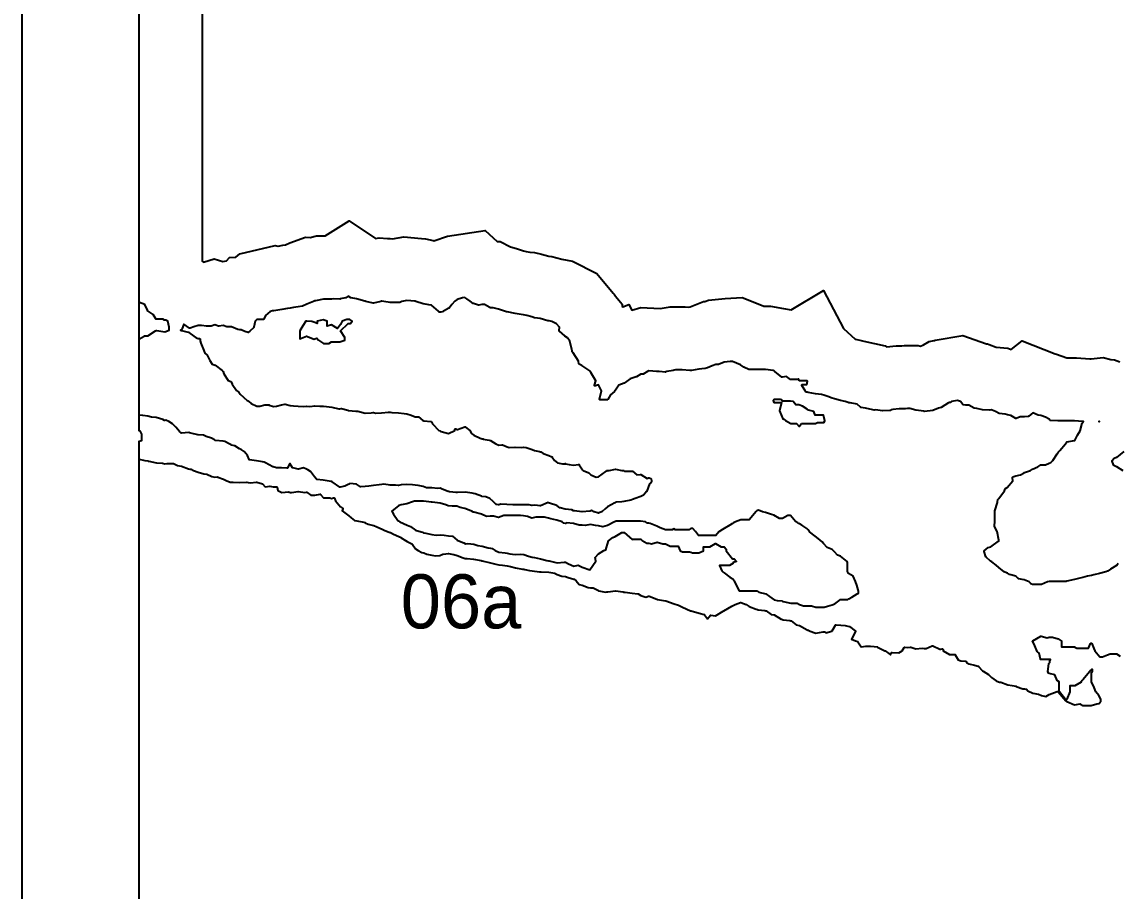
# Model space of a CAD drawing. Header units: millimetres. Extents: x 0 to 500, y 0 to 700.
# Drawn here: x 0 to 121.6, y 158.8 to 255.2 of the extents above; entities that cross this region are included whole.
import ezdxf
from ezdxf.enums import TextEntityAlignment as Align

# ---------------------------------------------------------------- set-up
doc = ezdxf.new("R2010")
doc.units = ezdxf.units.MM
for name, color, linetype in [('CORTE', 1, 'Continuous'), ('GRABADO', 5, 'Continuous'), ('HOJA', 8, 'Continuous')]:
    doc.layers.add(name, color=color, linetype=linetype)

msp = doc.modelspace()

# ---------------------------------------------------------------- linework, layer by layer
at = {"layer": 'CORTE'}
for points in [[(13, 153.72), (13, 191.38), (13, 191.93), (13, 194.67), (13, 195.33), (13, 195.98), (13, 196.42), (13, 196.97), (13, 201.89), (13, 202.36), (13, 206.73), (13, 206.73), (13, 207.4), (13, 208.71), (13.3, 208.78), (13.3, 209.46), (13.17, 209.78), (13.09, 209.82), (13.09, 209.82), (13.09, 209.82), (13.05, 209.83), (13.05, 209.83), (13.05, 209.83), (13.05, 209.83), (13, 209.85), (13, 209.85), (13, 209.85), (13, 209.9), (13, 209.9), (13, 209.9), (13, 211.91), (13, 214.89), (13, 217.03), (13, 218.43), (13, 219.74), (13, 220.05), (13, 220.16), (13, 220.36), (13, 220.89), (13, 221.65), (13, 222.45), (13, 223.58), (13, 224.63), (13, 225.62), (13, 226.51), (13, 243.55), (13, 247.64), (13, 248.68), (13, 251.34), (13, 254.99), (13, 259.04)], [(20, 258.73), (20, 253.53), (20, 252.02), (20, 247.24), (20, 242.92), (20, 239.77), (20, 238.54), (20, 233.71), (20, 228.67), (20.17, 228.56), (20.17, 228.56), (21.34, 228.94), (22.32, 228.65), (22.7, 228.71), (23.06, 229.07), (23.75, 229.1), (24.19, 229.5), (28.1, 230.43), (28.4, 230.34), (28.45, 230.34), (28.97, 230.46), (29.25, 230.49), (29.74, 230.71), (31.48, 231.34), (32, 231.31), (32.69, 231.47), (33.67, 231.47), (36.34, 233.16), (39.26, 231.2), (39.65, 231.25), (40.59, 231.2), (40.88, 231.18), (41.13, 231.14), (42.38, 231.39), (44.34, 231.2), (44.79, 231.15), (45.63, 230.97), (45.73, 230.93), (47.22, 231.44), (51.41, 232.07), (52.75, 230.86), (53.08, 230.86), (54.22, 230.25), (54.9, 230.07), (55.68, 229.81), (55.96, 229.75), (56.38, 229.69), (56.89, 229.62), (57.68, 229.45), (58.48, 229.24), (58.83, 229.2), (59.91, 228.91), (61.12, 228.68), (63.81, 227.3), (65.63, 225.11), (65.74, 225.03), (65.89, 224.8), (66.64, 223.9), (66.64, 223.66), (66.69, 223.59), (67.37, 223.86), (67.69, 223.23), (68.7, 223.54), (70.84, 223.43), (71.95, 223.62), (73.62, 223.62), (73.97, 223.58), (74.17, 223.61), (75.66, 224.18), (75.8, 224.18), (76.22, 224.36), (78.07, 224.52), (79.95, 224.65), (81.54, 224.01), (82.35, 223.67), (83.1, 223.67), (84.54, 223.44), (85.38, 223.29), (88.96, 225.43), (91.19, 221.19), (92.48, 220.02), (92.54, 220.01), (93.15, 219.88), (93.45, 219.79), (95.83, 219.28), (95.96, 219.18), (97.03, 219.28), (97.67, 219.28), (97.92, 219.31), (99.48, 219.31), (99.72, 219.25), (100.07, 219.39), (100.71, 219.77), (101.27, 219.87), (101.3, 219.88), (101.37, 219.89), (104.43, 220.41), (107.07, 219.51), (107.19, 219.49), (107.34, 219.41), (108.15, 219.14), (108.15, 219.14), (109.43, 219.02), (109.8, 218.87), (111.01, 219.84), (114.69, 218.38), (114.84, 218.35), (115.99, 217.96), (117.06, 217.96), (118.54, 217.85), (118.64, 217.84), (118.68, 217.83), (120.01, 217.97), (120.88, 217.77), (121.27, 217.71), (121.85, 217.52)]]:
    msp.add_lwpolyline(points, dxfattribs=at)
for points in [[(34.06, 219.55), (34.36, 219.73), (35.3, 219.73), (35.83, 219.89), (35.83, 220.21), (35.36, 220.96), (36.2, 221.77), (36.49, 221.77), (36.64, 222.03), (36.38, 222.19), (36.23, 222.21), (36.08, 222.19), (35.53, 222), (35.37, 221.63), (35.02, 221.21), (34.37, 221.6), (33.89, 221.46), (33.89, 222.01), (33.45, 222.17), (32.77, 222), (32.77, 221.75), (32.5, 221.86), (32.42, 221.89), (32.18, 221.99), (31.61, 222.03), (31.5, 222), (31.18, 221.49), (30.83, 220.93), (30.83, 220.05), (31.6, 220.35), (32.45, 220.02), (32.5, 220.04), (32.72, 220.13), (32.91, 219.9), (33.48, 219.55), (34.06, 219.55)], [(86.52, 210.66), (88.09, 210.66), (88.29, 210.78), (88.99, 210.78), (89.11, 210.96), (88.98, 211.59), (88.06, 211.59), (87.89, 211.99), (87.29, 212.15), (87.14, 212.26), (86.64, 212.6), (86.25, 212.72), (85.91, 212.72), (85.59, 213.1), (85.32, 213.15), (84.4, 213.15), (84.35, 213.29), (84.19, 213.33), (83.51, 213.33), (83.38, 213.17), (83.51, 213), (84.3, 213), (84.1, 212.06), (84.46, 211.19), (84.55, 211.14), (84.77, 211.01), (85.35, 210.66), (85.99, 210.66), (86.26, 210.34), (86.52, 210.66)], [(89.03, 190.27), (89.43, 190.4), (89.94, 190.55), (90.23, 190.64), (90.68, 190.99), (90.86, 191.14), (91.68, 191.14), (91.78, 191.2), (92.1, 191.39), (92.7, 191.75), (92.87, 191.85), (92.87, 192.04), (92.82, 192.21), (92.67, 192.74), (92.51, 193.13), (92.26, 193.72), (91.76, 194.02), (91.63, 194.25), (91.63, 195.24), (91.59, 195.34), (90.85, 195.93), (90.53, 196.06), (90.21, 196.44), (89.92, 196.67), (89.37, 196.89), (88.98, 197.36), (88.82, 197.55), (88.37, 197.91), (88.06, 198.16), (87.43, 198.66), (87.28, 198.85), (87.13, 199.02), (86.55, 199.37), (86.22, 199.57), (86.11, 199.63), (85.88, 199.77), (85.3, 200.47), (85.02, 200.47), (84.43, 200.11), (84.08, 200.11), (83.45, 200.5), (83.21, 200.57), (82.53, 200.77), (82.2, 200.87), (81.77, 201.04), (81.64, 201.01), (81.57, 200.99), (81.48, 200.89), (80.73, 199.99), (79.79, 199.99), (79.21, 199.76), (78.99, 199.63), (78.88, 199.57), (78.56, 199.37), (77.96, 199.01), (77.76, 198.89), (77.37, 198.66), (77.03, 198.25), (75.11, 198.25), (74.76, 198.67), (74.48, 199), (74.24, 199), (74.04, 198.88), (72.54, 198.88), (72.36, 198.99), (72.18, 198.88), (71.42, 198.88), (70.86, 199.1), (70.48, 199.26), (69.72, 199.56), (69.57, 199.62), (69.45, 199.62), (69.23, 199.76), (68.65, 199.83), (67.72, 199.83), (67.65, 199.84), (65.96, 199.84), (65.92, 199.83), (65.89, 199.8), (65.76, 199.76), (64.98, 199.34), (64.48, 199.21), (64.01, 199.3), (63.68, 199.36), (63.1, 199.47), (62.51, 199.36), (62.17, 199.38), (61.85, 199.38), (61.23, 199.55), (60.43, 199.63), (60.33, 199.58), (60.16, 199.61), (59.97, 199.76), (59.37, 199.94), (58.72, 200.09), (58.45, 200.17), (58.02, 200.28), (57.06, 200.28), (56.61, 200.17), (56.12, 200.33), (55.68, 200.41), (55.33, 200.44), (53.49, 200.44), (52.91, 200.23), (52.36, 200.39), (51.98, 200.39), (51.55, 200.36), (51.03, 200.61), (50.16, 200.82), (50.12, 200.82), (50.06, 200.82), (50, 200.88), (49.18, 201.24), (48.66, 201.35), (48.26, 201.49), (47.75, 201.49), (47.33, 201.54), (47.04, 201.63), (46.41, 201.84), (45.54, 201.94), (45.51, 201.93), (45.45, 201.92), (45.16, 201.98), (44.57, 202.03), (43.68, 202.03), (43.63, 202.04), (43.59, 202.05), (43.37, 201.98), (42.74, 201.76), (42.09, 201.65), (41.83, 201.55), (41.05, 200.92), (41.26, 200.59), (41.72, 199.89), (41.8, 199.86), (41.84, 199.83), (41.95, 199.75), (42.75, 199.39), (43.12, 199.22), (43.68, 198.84), (43.78, 198.79), (44.45, 198.6), (44.59, 198.52), (44.83, 198.5), (45.51, 198.36), (45.99, 198.26), (46.42, 198.3), (46.87, 198.26), (47.36, 198.19), (47.78, 198.16), (48.32, 197.71), (48.39, 197.67), (49.04, 197.43), (49.22, 197.31), (49.48, 197.34), (50.15, 197.28), (50.6, 197.11), (51.07, 197.04), (51.74, 196.88), (52, 196.83), (52.2, 196.78), (52.53, 196.56), (52.93, 196.4), (53.63, 196.31), (53.85, 196.26), (54.16, 196.2), (54.76, 196.11), (55.34, 196.15), (55.7, 196.12), (56.23, 195.94), (56.63, 195.83), (56.9, 195.78), (57.56, 195.66), (58.28, 195.45), (58.45, 195.42), (58.48, 195.42), (58.52, 195.41), (59.4, 195.2), (60.18, 195.29), (60.34, 195.27), (60.66, 195.08), (61.25, 194.84), (61.75, 194.94), (62.2, 194.71), (63.03, 194.43), (63.05, 194.43), (63.7, 195.4), (63.63, 195.78), (63.98, 196.19), (64.59, 196.56), (64.81, 196.65), (64.88, 196.91), (65.09, 197.65), (65.57, 198), (65.84, 198.11), (66.58, 198.55), (66.83, 198.55), (67.45, 198.06), (67.75, 197.79), (67.83, 197.81), (68.68, 197.81), (68.86, 197.67), (69.35, 197.38), (69.59, 197.38), (69.88, 197.32), (70.51, 197.5), (71.14, 197.31), (71.45, 197.31), (71.96, 197.07), (72.83, 197.07), (73.05, 196.55), (73.31, 196.42), (74.11, 196.42), (74.24, 196.39), (74.43, 196.33), (75.13, 196.33), (75.66, 196.54), (75.66, 196.96), (76.37, 196.96), (76.99, 197.33), (77.61, 196.96), (77.95, 196.96), (78.16, 196.72), (78.16, 196.52), (78.88, 195.65), (79.05, 195.65), (79.3, 195.34), (78.96, 195.24), (78.9, 195.13), (78.54, 194.91), (77.43, 194.91), (77.68, 194.31), (77.82, 194.15), (77.96, 194.1), (78.56, 193.61), (78.9, 193.41), (78.97, 193.29), (79.07, 193.21), (79.24, 192.8), (79.62, 192.11), (79.74, 192.08), (79.77, 192.09), (79.82, 192.08), (81.61, 192.08), (81.67, 192.04), (81.81, 191.94), (82.58, 191.75), (82.98, 191.46), (83.51, 191.08), (83.82, 191.01), (84.39, 190.97), (84.43, 190.95), (84.5, 190.92), (85.34, 190.72), (86.03, 190.72), (86.29, 190.58), (86.76, 190.42), (87.63, 190.42), (88.12, 190.27), (89.03, 190.27)]]:
    msp.add_lwpolyline(points, close=True, dxfattribs=at)
at = {"layer": 'GRABADO'}
for points in [[(121.69, 195.12), (121.52, 194.91), (121.51, 194.91), (121.5, 194.9), (121.5, 194.9), (120.81, 194.49), (120.58, 194.3), (120.53, 194.26), (120.53, 194.26), (120.52, 194.26), (120.51, 194.26), (120.32, 194.2), (119.62, 194.03), (118.97, 193.87), (118.7, 193.81), (118.29, 193.71), (117.77, 193.59), (117.42, 193.5), (116.84, 193.36), (115.98, 193.16), (115.92, 193.14), (115.88, 193.13), (115.87, 193.13), (115.87, 193.13), (114.09, 193.13), (114.05, 193.13), (114.04, 193.13), (114.04, 193.13), (114.01, 193.14), (113.84, 193.09), (113.15, 192.81), (113.14, 192.81), (113.14, 192.81), (113.13, 192.8), (112.43, 192.8), (112.19, 192.8), (112.19, 192.81), (112.18, 192.81), (112.18, 192.81), (112.17, 192.81), (111.99, 192.88), (111.99, 192.88), (111.98, 192.89), (111.97, 192.89), (111.97, 192.9), (111.97, 192.9), (111.8, 193.1), (111.25, 193.32), (110.62, 193.44), (110.62, 193.44), (110.61, 193.45), (110.6, 193.45), (110.6, 193.45), (110.59, 193.46), (110.3, 193.72), (109.62, 193.92), (109.62, 193.92), (109.38, 194.04), (109.28, 194.08), (109.03, 194.2), (109.03, 194.21), (109.02, 194.21), (108.44, 194.67), (108.12, 194.93), (107.64, 195.32), (107.52, 195.39), (107.52, 195.39), (107.52, 195.39), (107.02, 195.84), (107.01, 195.85), (107.01, 195.85), (107, 195.86), (107, 195.87), (107, 195.87), (106.8, 196.47), (106.79, 196.48), (106.79, 196.48), (106.79, 196.49), (106.79, 196.5), (106.79, 196.51), (106.8, 196.51), (106.8, 196.52), (106.8, 196.53), (106.8, 196.53), (106.81, 196.54), (106.82, 196.55), (106.82, 196.55), (107.23, 196.9), (107.23, 196.9), (107.24, 196.91), (107.24, 196.91), (107.25, 196.91), (107.53, 196.98), (108.39, 197.6), (108.39, 197.6), (108.4, 197.6), (108.44, 197.62), (108.44, 197.62), (108.42, 197.73), (108.42, 197.73), (108.24, 198.69), (107.94, 199.22), (107.94, 199.22), (107.94, 199.23), (107.94, 199.24), (107.94, 199.24), (107.94, 199.25), (107.94, 199.26), (107.97, 199.83), (107.99, 200.34), (107.99, 200.94), (107.99, 200.95), (107.99, 200.95), (107.99, 200.96), (108.27, 201.89), (108.3, 202.06), (108.31, 202.18), (108.32, 202.19), (108.32, 202.2), (108.32, 202.2), (108.32, 202.21), (108.33, 202.22), (108.43, 202.34), (109.07, 203.2), (109.15, 203.43), (109.15, 203.43), (109.16, 203.44), (109.16, 203.45), (109.17, 203.45), (109.17, 203.46), (109.18, 203.46), (109.18, 203.46), (109.37, 203.56), (109.98, 204.3), (109.95, 204.65), (109.95, 204.66), (109.95, 204.66), (109.95, 204.67), (109.95, 204.68), (109.96, 204.69), (109.96, 204.69), (109.96, 204.7), (109.97, 204.71), (109.97, 204.71), (109.98, 204.72), (109.98, 204.72), (109.99, 204.72), (110, 204.73), (110.32, 204.86), (110.32, 204.86), (110.33, 204.86), (110.82, 204.96), (111.23, 205.2), (111.24, 205.2), (111.24, 205.21), (111.4, 205.26), (111.93, 205.45), (112.16, 205.59), (112.16, 205.59), (112.17, 205.6), (112.77, 205.84), (113.08, 206.06), (113.08, 206.06), (113.09, 206.07), (113.1, 206.07), (113.11, 206.07), (113.11, 206.07), (113.12, 206.07), (113.62, 206.07), (114.02, 206.25), (114.19, 206.33), (114.41, 206.55), (114.91, 207.3), (115.04, 207.5), (115.04, 207.5), (115.05, 207.51), (115.21, 207.66), (115.84, 208.42), (115.97, 208.61), (115.97, 208.62), (115.98, 208.62), (115.98, 208.62), (115.99, 208.63), (116, 208.64), (116, 208.64), (116.01, 208.64), (116.02, 208.64), (116.81, 208.76), (116.85, 208.78), (117.18, 209.37), (117.45, 209.86), (117.68, 210.69), (117.68, 210.69), (117.69, 210.7), (117.69, 210.71), (117.69, 210.71), (117.81, 210.85), (117.84, 210.88), (117.76, 210.89), (117.76, 210.89), (117.75, 210.89), (117.74, 210.89), (117.73, 210.89), (116.82, 210.96), (115.98, 210.96), (115.9, 210.95), (115.9, 210.95), (115.83, 210.95), (114.97, 210.95), (114.15, 211.01), (114.15, 211.01), (114.15, 211.01), (114.14, 211.01), (114.13, 211.02), (114.12, 211.02), (114.12, 211.02), (114.11, 211.03), (114, 211.13), (113.6, 211.38), (113.1, 211.55), (112.79, 211.6), (112.78, 211.6), (112.78, 211.6), (112.21, 211.83), (111.75, 211.47), (111.75, 211.46), (111.74, 211.46), (111.73, 211.46), (111.73, 211.45), (111.72, 211.45), (111.28, 211.39), (111.27, 211.39), (110.8, 211.39), (110.37, 211.21), (110.37, 211.21), (110.35, 211.21), (110.34, 211.21), (110.34, 211.21), (110.33, 211.21), (110.32, 211.21), (110.32, 211.21), (110.31, 211.21), (110.31, 211.22), (109.75, 211.55), (109.4, 211.64), (109.15, 211.68), (108.48, 211.77), (108.47, 211.77), (108.47, 211.77), (108.46, 211.77), (108.05, 211.99), (107.68, 212.15), (107.57, 212.16), (107.44, 212.14), (107.43, 212.14), (107.43, 212.14), (106.63, 212.19), (106.63, 212.19), (105.99, 212.33), (105.7, 212.37), (105.69, 212.37), (105.69, 212.37), (105.68, 212.37), (105.68, 212.37), (105.11, 212.68), (104.78, 212.71), (104.78, 212.71), (104.48, 212.75), (104.48, 212.75), (104.47, 212.75), (104.47, 212.75), (104.46, 212.75), (104.45, 212.76), (104.45, 212.76), (104.44, 212.77), (104.44, 212.77), (104.16, 213.1), (103.85, 213.21), (103.19, 213.1), (103.04, 213.01), (103.04, 213.01), (103.04, 213.01), (103.03, 213), (103.02, 213), (103.01, 213), (102.95, 213), (102.85, 212.96), (102.04, 212.44), (102.04, 212.44), (102.03, 212.43), (101.73, 212.35), (101.1, 212.1), (101.1, 212.1), (101.09, 212.1), (100.18, 212.01), (100.17, 212.01), (100.16, 212.01), (100.14, 212.01), (100.14, 212.01), (100.11, 212.02), (99.22, 212.14), (99.21, 212.14), (98.56, 212.31), (98.3, 212.31), (98.06, 212.28), (98.05, 212.28), (97.38, 212.28), (96.65, 212.21), (96.47, 212.16), (96.37, 212.12), (96.36, 212.12), (96.35, 212.11), (96.35, 212.11), (95.52, 212.06), (95.52, 212.06), (95.51, 212.06), (94.74, 212.16), (94.6, 212.15), (94.59, 212.15), (94.44, 212.16), (94.43, 212.16), (94.43, 212.16), (93.65, 212.35), (93.12, 212.45), (93.11, 212.45), (93.1, 212.46), (93.1, 212.46), (93.09, 212.46), (93.09, 212.47), (92.71, 212.79), (91.92, 212.96), (91.8, 212.97), (91.8, 212.97), (91.71, 213), (91.39, 213.1), (90.87, 213.21), (90.87, 213.21), (90.19, 213.39), (89.94, 213.46), (89.93, 213.46), (89.46, 213.67), (89.02, 213.81), (88.75, 213.88), (88.1, 213.95), (88.1, 213.95), (87.26, 214.1), (87.26, 214.1), (87.17, 214.12), (87.1, 214.13), (87.1, 214.13), (87.09, 214.14), (87.08, 214.14), (87.08, 214.14), (86.99, 214.22), (86.98, 214.23), (86.98, 214.23), (86.97, 214.24), (86.58, 214.89), (86.57, 214.9), (86.57, 214.9), (86.57, 214.91), (86.57, 214.92), (86.57, 214.93), (86.57, 214.93), (86.57, 214.94), (86.57, 214.95), (86.57, 214.95), (86.57, 214.96), (86.58, 214.97), (86.58, 214.97), (86.59, 214.98), (86.6, 214.99), (86.6, 214.99), (86.61, 215), (86.62, 215), (86.63, 215), (86.64, 215), (86.64, 215), (87.12, 215), (87.2, 215.36), (87.15, 215.4), (86.33, 215.4), (86.32, 215.4), (86.32, 215.4), (86.31, 215.41), (86.3, 215.41), (86.29, 215.41), (86.29, 215.42), (86.28, 215.42), (86.28, 215.43), (86.27, 215.43), (86.27, 215.44), (86.26, 215.44), (86.26, 215.45), (86.26, 215.45), (86.21, 215.62), (86.1, 215.56), (86.1, 215.55), (86.09, 215.55), (86.08, 215.55), (86.08, 215.55), (86.07, 215.55), (86.07, 215.55), (85.33, 215.55), (85.32, 215.55), (85.32, 215.55), (85.31, 215.55), (85.3, 215.55), (85.3, 215.56), (85.29, 215.56), (85.29, 215.56), (84.87, 215.89), (84.42, 215.8), (84.41, 215.8), (84.4, 215.8), (84.39, 215.8), (84.38, 215.81), (84.38, 215.81), (84.37, 215.81), (84.36, 215.81), (84.36, 215.82), (83.57, 216.45), (83.57, 216.45), (83.51, 216.51), (83.47, 216.51), (83.47, 216.51), (83.38, 216.54), (82.55, 216.67), (81.63, 216.67), (81.44, 216.65), (80.69, 216.65), (80.68, 216.66), (80.67, 216.66), (80.13, 216.9), (80.13, 216.9), (80.12, 216.91), (79.74, 217.17), (78.86, 217.55), (78.84, 217.55), (78.62, 217.54), (77.94, 217.48), (77.3, 217.21), (77.29, 217.21), (77.29, 217.2), (77.28, 217.2), (77.28, 217.2), (77.01, 217.2), (76.61, 217.05), (76.1, 216.84), (76.09, 216.83), (75.82, 216.75), (75.81, 216.75), (75.15, 216.68), (74.33, 216.55), (74.33, 216.55), (74.22, 216.54), (74.22, 216.54), (74.13, 216.54), (74.12, 216.54), (73.28, 216.62), (72.53, 216.62), (72.38, 216.59), (72.28, 216.56), (72.28, 216.55), (72.27, 216.55), (71.6, 216.43), (71.46, 216.38), (71.45, 216.37), (71.44, 216.37), (71.44, 216.37), (71.43, 216.37), (70.74, 216.43), (70.51, 216.44), (70.51, 216.44), (70.5, 216.44), (70.49, 216.44), (70.49, 216.44), (69.59, 216.49), (69.42, 216.43), (68.94, 216.14), (68.93, 216.14), (68.93, 216.14), (68.92, 216.14), (68.91, 216.13), (68.68, 216.12), (68.2, 215.85), (68.2, 215.85), (68.19, 215.85), (67.75, 215.68), (67.75, 215.68), (67.52, 215.62), (67.12, 215.33), (66.85, 215.13), (66.84, 215.13), (66.83, 215.13), (66.83, 215.13), (66.26, 214.92), (65.94, 214.47), (65.77, 214.23), (65.77, 214.23), (65.77, 214.23), (65.76, 214.22), (65.32, 213.85), (65.02, 213.33), (65.01, 213.32), (65.01, 213.32), (65, 213.31), (64.99, 213.3), (64.98, 213.3), (64.97, 213.29), (64.97, 213.29), (64.96, 213.29), (64.18, 213.29), (64.17, 213.29), (64.17, 213.29), (64.16, 213.3), (64.15, 213.3), (64.15, 213.3), (64.14, 213.31), (64.13, 213.32), (64.13, 213.32), (64.13, 213.33), (64.12, 213.33), (64.12, 213.34), (64.12, 213.35), (64.12, 213.35), (64.11, 213.36), (64.11, 213.37), (64.12, 213.38), (64.12, 213.38), (64.34, 214.27), (63.99, 214.97), (63.65, 214.84), (63.64, 214.83), (63.63, 214.83), (63.62, 214.83), (63.61, 214.83), (63.61, 214.83), (63.6, 214.83), (63.59, 214.84), (63.58, 214.84), (63.58, 214.84), (63.57, 214.85), (63.56, 214.85), (63.56, 214.86), (63.56, 214.86), (63.55, 214.87), (63.55, 214.88), (63.55, 214.89), (63.55, 214.89), (63.54, 214.9), (63.54, 214.91), (63.54, 214.92), (63.55, 214.92), (63.55, 214.93), (63.71, 215.38), (63.15, 216.33), (63.07, 216.45), (63.07, 216.46), (63.06, 216.46), (63.06, 216.46), (63.02, 216.49), (63.02, 216.49), (62.13, 217.09), (61.87, 217.23), (61.86, 217.23), (61.86, 217.23), (61.85, 217.24), (61.84, 217.25), (61.84, 217.26), (61.84, 217.26), (61.83, 217.27), (61.83, 217.28), (61.83, 217.28), (61.79, 217.59), (61.19, 218.52), (61.12, 218.57), (61.12, 218.58), (61.11, 218.58), (61.11, 218.59), (61.1, 218.59), (61.1, 218.6), (61.1, 218.61), (61.1, 218.62), (61.09, 218.62), (61.08, 218.71), (61.05, 218.86), (60.8, 219.81), (60.57, 220.15), (60.27, 220.37), (60.27, 220.38), (59.67, 220.89), (59.66, 220.9), (59.66, 220.9), (59.65, 220.91), (59.65, 220.92), (59.65, 220.92), (59.64, 220.93), (59.64, 220.94), (59.64, 220.94), (59.64, 220.95), (59.66, 221.34), (59.34, 221.72), (58.83, 221.99), (58.51, 222.05), (58.46, 222.06), (58.38, 222.07), (58.38, 222.07), (57.53, 222.3), (56.92, 222.37), (56.92, 222.37), (56.91, 222.37), (56.91, 222.37), (56.59, 222.5), (56.05, 222.64), (55.67, 222.72), (55.4, 222.76), (54.75, 222.85), (54.75, 222.85), (53.87, 223.04), (53.82, 223.05), (53.78, 223.05), (53.77, 223.05), (53.67, 223.1), (52.89, 223.36), (52.32, 223.51), (51.98, 223.51), (51.97, 223.52), (51.96, 223.52), (51.95, 223.52), (51.95, 223.52), (51.33, 223.86), (51.06, 223.86), (50.72, 223.79), (50.72, 223.79), (50.71, 223.79), (50.7, 223.79), (50.69, 223.79), (50.11, 223.97), (50.1, 223.97), (50.09, 223.98), (50.09, 223.98), (50.09, 223.98), (49.76, 224.22), (49.37, 224.48), (49.37, 224.49), (49.18, 224.66), (48.89, 224.61), (48.31, 224.41), (48.04, 224.23), (47.73, 223.85), (47.41, 223.47), (47.4, 223.47), (47.4, 223.46), (47.39, 223.45), (46.81, 223.11), (46.8, 223.1), (46.8, 223.1), (46.79, 223.1), (46.5, 223.03), (46.49, 223.03), (46.43, 223.02), (46.36, 223.01), (46.35, 223.01), (46.35, 223.01), (46.34, 223.01), (46.33, 223.02), (46.33, 223.02), (46.32, 223.02), (46.31, 223.03), (46.31, 223.03), (46.3, 223.04), (46.3, 223.04), (46.23, 223.12), (45.46, 223.78), (45.17, 223.83), (44.56, 223.93), (44.55, 223.93), (43.74, 224.21), (43.65, 224.23), (43.64, 224.23), (43.63, 224.23), (43.61, 224.24), (42.72, 224.32), (42.17, 224.21), (41.94, 224.08), (41.94, 224.08), (41.94, 224.07), (41.93, 224.07), (41.92, 224.07), (41.91, 224.07), (41.9, 224.07), (41.78, 224.09), (41.7, 224.1), (40.86, 224.1), (40.86, 224.1), (40.16, 224.21), (39.94, 224.22), (39.94, 224.22), (39.93, 224.22), (39.93, 224.22), (39.84, 224.21), (39.03, 224.02), (39.02, 224.01), (39.01, 224.01), (39, 224.02), (38.19, 224.21), (38.09, 224.22), (38.08, 224.22), (38.07, 224.22), (38.07, 224.22), (38.06, 224.23), (38.05, 224.23), (37.14, 224.5), (36.54, 224.59), (36.53, 224.59), (36.52, 224.6), (36.51, 224.6), (36.51, 224.6), (36.23, 224.8), (35.94, 224.61), (35.93, 224.61), (35.93, 224.61), (35.92, 224.61), (35.32, 224.48), (35.32, 224.47), (35.31, 224.47), (35.31, 224.47), (34.64, 224.51), (34.39, 224.47), (34.39, 224.47), (34.38, 224.47), (33.46, 224.47), (32.6, 224.27), (32.59, 224.27), (32.58, 224.27), (32.57, 224.27), (32.54, 224.28), (32.51, 224.27), (32.36, 224.21), (31.63, 223.89), (31.16, 223.67), (31.15, 223.67), (31.14, 223.67), (31.14, 223.67), (30.68, 223.61), (30.13, 223.55), (29.77, 223.47), (29.76, 223.47), (29.49, 223.42), (28.84, 223.31), (27.98, 223.17), (27.92, 223.15), (27.92, 223.15), (27.91, 223.15), (27.9, 223.15), (27.89, 223.15), (27.89, 223.15), (27.88, 223.15), (27.87, 223.15), (27.87, 223.15), (27.82, 223.17), (27.55, 223.1), (27.03, 222.64), (26.85, 222.25), (26.84, 222.25), (26.84, 222.24), (26.84, 222.24), (26.83, 222.23), (26.83, 222.23), (26.82, 222.22), (26.81, 222.22), (26.8, 222.22), (26.8, 222.21), (26.79, 222.21), (26.78, 222.21), (26.07, 222.21), (25.88, 222.02), (25.76, 221.36), (25.76, 221.36), (25.76, 221.35), (25.75, 221.34), (25.75, 221.34), (25.75, 221.33), (25.74, 221.33), (25.31, 220.89), (25.3, 220.89), (25.16, 220.78), (25.16, 220.78), (25.15, 220.78), (25.14, 220.77), (25.14, 220.77), (25.13, 220.77), (25.12, 220.77), (25.11, 220.77), (25.1, 220.77), (25.1, 220.77), (24.75, 220.88), (24.74, 220.88), (24.32, 221.05), (24.18, 221.07), (23.99, 221.11), (23.98, 221.11), (23.97, 221.11), (23.25, 221.4), (22.77, 221.4), (22.77, 221.4), (22.76, 221.4), (22.75, 221.4), (22.33, 221.55), (21.86, 221.47), (21.85, 221.46), (21.84, 221.46), (21.84, 221.47), (21.83, 221.47), (21.82, 221.47), (21.41, 221.6), (21, 221.47), (21, 221.47), (20.99, 221.46), (20.48, 221.46), (19.92, 221.55), (19.57, 221.55), (19.07, 221.38), (18.66, 221.24), (18.65, 221.23), (18.64, 221.23), (18.64, 221.23), (18.63, 221.23), (18.62, 221.23), (18.62, 221.23), (18.61, 221.23), (18.6, 221.24), (18.6, 221.24), (18.59, 221.24), (17.97, 221.67), (17.77, 221.19), (17.77, 221.19), (17.77, 221.19), (17.77, 221.18), (17.62, 221.01), (17.72, 220.99), (17.72, 220.99), (18.46, 220.79), (18.47, 220.79), (18.48, 220.79), (18.68, 220.65), (19.36, 220.18), (19.58, 220.08), (19.7, 220.08), (19.71, 220.08), (19.71, 220.08), (19.72, 220.08), (19.73, 220.07), (19.74, 220.07), (19.75, 220.06), (19.75, 220.06), (19.76, 220.05), (19.76, 220.05), (19.77, 220.04), (19.77, 220.03), (19.77, 220.03), (19.77, 220.02), (19.77, 220.01), (19.77, 220.01), (19.77, 219.85), (19.86, 219.59), (20.21, 218.75), (20.21, 218.75), (20.29, 218.46), (20.53, 218.29), (20.53, 218.28), (20.54, 218.28), (20.55, 218.27), (20.55, 218.27), (20.55, 218.26), (20.87, 217.65), (21.11, 217.26), (21.44, 217.15), (21.44, 217.15), (21.45, 217.15), (21.46, 217.14), (22.22, 216.56), (22.22, 216.56), (22.23, 216.56), (22.32, 216.46), (22.32, 216.46), (22.32, 216.45), (22.33, 216.44), (22.33, 216.44), (22.33, 216.44), (22.41, 216.19), (22.9, 215.45), (23.18, 215.31), (23.18, 215.31), (23.19, 215.3), (23.19, 215.3), (23.2, 215.29), (23.2, 215.29), (23.21, 215.28), (23.21, 215.28), (23.33, 215.01), (23.82, 214.33), (24.06, 214.12), (24.07, 214.12), (24.24, 213.93), (24.99, 213.23), (25.11, 213.18), (25.11, 213.18), (25.12, 213.18), (25.12, 213.17), (25.13, 213.16), (25.17, 213.1), (25.45, 212.88), (26.06, 212.57), (26.4, 212.57), (26.95, 212.72), (26.96, 212.72), (26.96, 212.72), (26.97, 212.72), (27.41, 212.72), (27.42, 212.72), (27.42, 212.72), (27.43, 212.72), (27.43, 212.71), (27.91, 212.54), (28.25, 212.57), (28.8, 212.74), (28.81, 212.74), (29.19, 212.79), (29.19, 212.8), (29.2, 212.8), (29.21, 212.79), (29.21, 212.79), (29.76, 212.65), (30.15, 212.61), (30.68, 212.58), (31.25, 212.55), (31.6, 212.57), (31.6, 212.57), (31.95, 212.55), (32.52, 212.63), (32.53, 212.63), (32.53, 212.63), (33.08, 212.58), (33.46, 212.58), (33.46, 212.58), (33.81, 212.55), (34.39, 212.49), (34.4, 212.49), (35.19, 212.29), (35.3, 212.28), (35.44, 212.31), (35.45, 212.31), (35.46, 212.31), (35.46, 212.31), (35.47, 212.31), (36.17, 212.13), (36.24, 212.12), (37.08, 212.02), (37.16, 212.02), (37.26, 212.02), (37.27, 212.02), (38.09, 211.8), (38.75, 211.83), (39, 211.89), (39, 211.89), (39.01, 211.89), (39.02, 211.89), (39.02, 211.89), (39.03, 211.89), (39.29, 211.81), (39.93, 211.84), (40.68, 211.92), (40.68, 211.92), (40.87, 211.92), (40.87, 211.92), (41.07, 211.89), (41.8, 211.85), (41.8, 211.85), (42.43, 211.78), (42.44, 211.78), (42.74, 211.73), (42.74, 211.73), (43.19, 211.59), (43.66, 211.41), (43.98, 211.41), (43.99, 211.41), (44, 211.41), (44, 211.4), (44.01, 211.4), (44.02, 211.39), (44.49, 211.01), (44.6, 210.94), (45.39, 210.88), (45.39, 210.88), (45.4, 210.88), (45.41, 210.88), (45.42, 210.87), (45.42, 210.87), (45.43, 210.86), (45.44, 210.85), (45.44, 210.85), (45.45, 210.84), (45.56, 210.63), (46.27, 209.9), (46.41, 209.85), (46.41, 209.84), (46.42, 209.84), (46.46, 209.81), (46.55, 209.78), (47.34, 209.57), (48.06, 209.88), (48.06, 210), (48.06, 210.01), (48.06, 210.02), (48.07, 210.02), (48.07, 210.03), (48.07, 210.04), (48.07, 210.04), (48.08, 210.05), (48.08, 210.05), (48.09, 210.06), (48.1, 210.06), (48.1, 210.07), (48.11, 210.07), (48.12, 210.07), (48.13, 210.07), (48.13, 210.08), (48.14, 210.08), (48.15, 210.07), (48.15, 210.07), (48.16, 210.07), (48.31, 210.01), (48.31, 210), (48.34, 209.99), (49.18, 210.28), (49.19, 210.28), (49.2, 210.28), (49.21, 210.28), (49.21, 210.28), (49.22, 210.28), (49.23, 210.28), (49.24, 210.28), (49.24, 210.28), (49.25, 210.27), (49.25, 210.27), (49.7, 209.89), (49.7, 209.88), (49.7, 209.88), (49.71, 209.88), (49.91, 209.55), (50.17, 209.36), (50.88, 209.03), (51.07, 208.96), (51.19, 208.95), (51.19, 208.94), (51.87, 208.8), (51.87, 208.8), (52, 208.77), (52.01, 208.76), (52.01, 208.76), (52.02, 208.76), (52.62, 208.4), (52.92, 208.27), (53.31, 208.31), (53.31, 208.31), (53.32, 208.31), (53.33, 208.31), (53.34, 208.31), (53.34, 208.3), (53.86, 208.06), (54.1, 208), (54.76, 208.03), (54.76, 208.03), (55.42, 208), (55.68, 208.04), (55.68, 208.04), (55.69, 208.04), (55.69, 208.04), (55.97, 208.01), (55.98, 208.01), (55.98, 208.01), (56.63, 207.79), (56.64, 207.79), (56.91, 207.68), (57.45, 207.56), (57.46, 207.56), (57.57, 207.51), (57.58, 207.51), (57.85, 207.34), (58.49, 207.11), (58.83, 206.97), (58.84, 206.97), (58.84, 206.96), (58.85, 206.96), (58.85, 206.95), (58.86, 206.95), (58.86, 206.94), (59.12, 206.55), (59.43, 206.31), (59.99, 206.17), (60.31, 206.2), (60.31, 206.21), (60.33, 206.21), (60.33, 206.2), (60.34, 206.2), (60.73, 206.1), (61.24, 206.05), (61.79, 206.13), (61.8, 206.13), (61.8, 206.13), (61.81, 206.13), (61.82, 206.12), (61.82, 206.12), (61.83, 206.12), (61.84, 206.12), (61.84, 206.11), (61.85, 206.11), (61.85, 206.1), (61.86, 206.1), (61.86, 206.09), (62.23, 205.52), (62.31, 205.45), (62.91, 205.2), (62.92, 205.2), (62.93, 205.19), (62.93, 205.19), (62.94, 205.18), (62.94, 205.18), (63.14, 204.95), (63.75, 204.69), (63.99, 204.73), (64.83, 205.35), (64.83, 205.36), (64.91, 205.41), (64.91, 205.41), (64.94, 205.43), (64.95, 205.43), (64.95, 205.43), (64.96, 205.43), (64.96, 205.43), (65.17, 205.46), (65.87, 205.58), (65.87, 205.58), (65.88, 205.58), (65.89, 205.58), (66.58, 205.46), (66.79, 205.43), (66.79, 205.43), (66.8, 205.43), (66.81, 205.43), (66.84, 205.41), (66.88, 205.39), (67.73, 205.39), (67.74, 205.39), (67.75, 205.39), (67.75, 205.39), (67.76, 205.39), (67.77, 205.38), (67.77, 205.38), (67.78, 205.37), (68.25, 204.95), (68.65, 205.01), (68.65, 205.01), (68.66, 205.01), (68.67, 205.01), (68.68, 205.01), (68.68, 205.01), (68.69, 205), (68.69, 205), (69.41, 204.57), (69.56, 204.62), (69.56, 204.63), (69.57, 204.63), (69.58, 204.63), (69.58, 204.63), (69.59, 204.63), (69.6, 204.63), (69.6, 204.63), (69.61, 204.62), (69.79, 204.55), (69.79, 204.55), (69.8, 204.55), (69.8, 204.54), (69.81, 204.54), (69.82, 204.53), (69.82, 204.52), (69.82, 204.52), (69.83, 204.51), (69.83, 204.51), (69.89, 204.29), (69.89, 204.29), (69.89, 204.28), (69.89, 204.27), (69.89, 204.27), (69.89, 204.26), (69.89, 204.25), (69.88, 204.24), (69.88, 204.24), (69.79, 204.07), (69.78, 204.07), (69.78, 204.06), (69.77, 204.05), (69.77, 204.05), (69.65, 203.95), (69.36, 203.14), (69.35, 203.13), (69.35, 203.12), (69.35, 203.12), (69.34, 203.12), (69.03, 202.74), (69.02, 202.73), (69.02, 202.73), (69.01, 202.72), (69.01, 202.72), (68.69, 202.57), (68.68, 202.56), (68.05, 202.34), (67.76, 202.23), (67.59, 202.17), (67.59, 202.17), (66.82, 202), (66.81, 202), (66.58, 201.98), (65.92, 201.93), (65.91, 201.93), (65.8, 201.85), (65.8, 201.85), (64.99, 201.41), (64.73, 201.21), (64.39, 200.88), (64.39, 200.88), (64.38, 200.88), (64.37, 200.87), (64.05, 200.74), (64.05, 200.74), (64.04, 200.73), (64.04, 200.73), (64.02, 200.73), (64.02, 200.73), (64.01, 200.73), (64.01, 200.73), (63.5, 200.87), (63.49, 200.87), (63.48, 200.87), (63.48, 200.87), (63.23, 201.02), (63.14, 200.98), (63.09, 200.94), (63.09, 200.94), (63.09, 200.94), (63.08, 200.93), (63.07, 200.93), (63.07, 200.93), (63.06, 200.93), (63.05, 200.93), (62.18, 200.87), (62.17, 200.87), (62.16, 200.87), (61.33, 200.97), (61.33, 200.97), (61.23, 200.99), (61.23, 200.99), (61.22, 200.99), (61.22, 200.99), (61.05, 201.07), (60.31, 201.14), (60.31, 201.14), (60.3, 201.14), (59.73, 201.31), (59.73, 201.31), (59.72, 201.31), (59.72, 201.32), (59.36, 201.55), (58.56, 201.84), (58.45, 201.87), (58.4, 201.88), (57.57, 201.52), (57.56, 201.52), (57.56, 201.51), (57.55, 201.51), (57.55, 201.51), (57.54, 201.51), (57.53, 201.51), (56.92, 201.6), (56.62, 201.56), (56.62, 201.56), (56.61, 201.56), (56.6, 201.56), (56.3, 201.62), (55.69, 201.64), (54.48, 201.64), (53.83, 201.67), (53.15, 201.7), (52.93, 201.62), (52.92, 201.62), (52.92, 201.62), (52.91, 201.62), (52.9, 201.62), (52.89, 201.62), (52.89, 201.62), (52.65, 201.69), (52.64, 201.69), (52.63, 201.7), (52.63, 201.7), (52.62, 201.7), (52.62, 201.71), (52.29, 202), (51.94, 202.33), (51.49, 202.52), (51.05, 202.58), (51.04, 202.58), (51.03, 202.59), (50.32, 202.84), (50.11, 202.9), (50.11, 202.9), (49.99, 202.94), (49.2, 203.04), (48.36, 202.99), (48.36, 202.99), (48.35, 202.99), (48.27, 203), (48.2, 203), (48.2, 203), (47.46, 203.09), (47.34, 203.1), (47.34, 203.1), (47.33, 203.1), (47.32, 203.1), (46.63, 203.37), (46.63, 203.37), (46.41, 203.47), (46.13, 203.44), (46.12, 203.44), (45.49, 203.51), (44.92, 203.51), (44.91, 203.51), (44.9, 203.52), (44.55, 203.66), (43.99, 203.77), (43.64, 203.83), (43.34, 203.84), (42.72, 203.91), (42.1, 203.84), (41.8, 203.79), (41.8, 203.79), (41.79, 203.79), (41.79, 203.79), (41.48, 203.83), (40.86, 203.83), (40.86, 203.83), (40.16, 203.93), (39.95, 203.89), (39.95, 203.89), (39.67, 203.87), (39.02, 203.78), (38.5, 203.71), (38.09, 203.66), (38.09, 203.66), (37.61, 203.63), (37.61, 203.63), (37.6, 203.63), (37.6, 203.63), (37.59, 203.63), (37.57, 203.64), (37.57, 203.64), (37.13, 203.92), (36.41, 204), (36.27, 203.93), (35.86, 203.72), (35.85, 203.72), (35.85, 203.72), (35.32, 203.59), (35.31, 203.59), (35.31, 203.59), (35.31, 203.59), (35.3, 203.59), (35.29, 203.59), (35.29, 203.59), (35.28, 203.59), (35.27, 203.6), (35.27, 203.6), (34.43, 204.2), (34.38, 204.21), (34.38, 204.21), (34.37, 204.21), (34.37, 204.21), (34.36, 204.22), (34.35, 204.22), (34.34, 204.22), (33.44, 204.36), (32.73, 204.46), (32.72, 204.47), (32.71, 204.47), (32.71, 204.47), (32.7, 204.48), (32.7, 204.48), (32.69, 204.49), (32.47, 204.75), (32.47, 204.75), (32.04, 205.33), (31.73, 205.52), (31.57, 205.61), (31.25, 205.73), (30.69, 205.61), (30.68, 205.61), (30.68, 205.61), (30.67, 205.61), (30.66, 205.61), (30.08, 205.73), (30.07, 205.73), (30.07, 205.73), (30.06, 205.74), (30.05, 205.74), (30.05, 205.75), (30.04, 205.75), (30.04, 205.76), (30.03, 205.76), (29.75, 206.21), (29.49, 205.74), (29.49, 205.74), (29.48, 205.73), (29.48, 205.72), (29.47, 205.72), (29.47, 205.71), (29.46, 205.71), (29.45, 205.71), (29.44, 205.7), (29.43, 205.7), (29.43, 205.7), (29.42, 205.7), (28.82, 205.75), (28.26, 205.75), (28.25, 205.75), (28.24, 205.75), (27.88, 205.85), (27.87, 205.85), (27.86, 205.85), (27.04, 206.31), (26.95, 206.35), (26.9, 206.36), (26.89, 206.36), (26.72, 206.42), (26.03, 206.52), (25.27, 206.62), (25.25, 206.62), (25.24, 206.63), (25.23, 206.63), (25.23, 206.64), (25.22, 206.64), (25.22, 206.65), (25.21, 206.65), (25.21, 206.66), (25.21, 206.66), (25.05, 207.11), (24.68, 207.55), (24.35, 207.78), (24.16, 207.85), (24.16, 207.85), (24.15, 207.85), (23.62, 208.19), (23.25, 208.27), (23.24, 208.27), (23.23, 208.28), (23.01, 208.39), (22.54, 208.65), (22.33, 208.69), (21.5, 208.76), (21.49, 208.76), (21.49, 208.76), (21.48, 208.77), (21.47, 208.77), (21.46, 208.77), (21.37, 208.84), (21.05, 209.05), (20.46, 209.23), (20.46, 209.23), (20.14, 209.36), (19.55, 209.41), (19.55, 209.41), (19.54, 209.41), (18.75, 209.6), (18.62, 209.64), (18.54, 209.65), (17.71, 209.6), (17.7, 209.6), (17.7, 209.6), (17.69, 209.6), (17.68, 209.6), (17.67, 209.6), (17.67, 209.61), (17.66, 209.61), (17.66, 209.62), (17.48, 209.78), (17.48, 209.78), (17.1, 210.24), (16.73, 210.62), (16.31, 210.88), (15.99, 211.03), (15.87, 211), (15.87, 211), (15.86, 211), (15.85, 211), (15.84, 211), (15.83, 211), (15.82, 211), (15.82, 211), (15.64, 211.1), (14.91, 211.32), (14.4, 211.36), (14.4, 211.36), (14.39, 211.36), (13.99, 211.48), (13.43, 211.54), (13.06, 211.59), (13.06, 211.59), (13.05, 211.6), (13.04, 211.6), (13.04, 211.6), (13.03, 211.6), (13.03, 211.61), (13.02, 211.62), (13.02, 211.62), (13.01, 211.63), (13.01, 211.63), (13.01, 211.64), (13, 211.65), (13, 211.65), (13, 211.66), (13, 211.66), (13, 212.78), (13, 215.31), (13, 216.96), (13, 218.5), (13, 218.88), (13, 219), (13, 219.24), (13, 219.87), (13, 219.98), (13, 219.99), (13, 219.99), (13, 220), (13, 220), (13.01, 220.01), (13.01, 220.02), (13.01, 220.02), (13.02, 220.03), (13.03, 220.03), (13.03, 220.04), (13.04, 220.04), (13.58, 220.37), (13.58, 220.37), (13.59, 220.37), (13.6, 220.37), (13.61, 220.38), (13.98, 220.38), (14.83, 220.94), (14.83, 220.95), (14.84, 220.95), (14.9, 220.97), (14.91, 220.98), (14.95, 220.98), (14.95, 220.98), (14.96, 220.98), (14.97, 220.98), (14.97, 220.98), (15.85, 220.85), (16.36, 221), (16.36, 221.36), (16.18, 222.01), (15.96, 222.14), (15.85, 222.14), (15.85, 222.14), (15.84, 222.14), (15.83, 222.14), (15.83, 222.14), (15.65, 222.22), (14.93, 222.22), (14.92, 222.22), (14.91, 222.22), (14.91, 222.22), (14.9, 222.22), (14.89, 222.23), (14.89, 222.23), (14.88, 222.23), (14.88, 222.24), (14.87, 222.24), (14.86, 222.25), (14.86, 222.26), (14.58, 222.77), (14.01, 223.11), (14, 223.11), (14, 223.12), (13.99, 223.12), (13.99, 223.13), (13.98, 223.13), (13.98, 223.14), (13.93, 223.23), (13.66, 223.88), (13.05, 224.09), (13.04, 224.1), (13.03, 224.1), (13.03, 224.11), (13.02, 224.11), (13.01, 224.12), (13.01, 224.12), (13.01, 224.13), (13, 224.14), (13, 224.14), (13, 224.15), (13, 224.16), (13, 224.16), (13, 224.29), (13, 225.46), (13, 226.51), (13, 233.71), (13, 238.54), (13, 239.77), (13, 242.92), (13, 247.24), (13, 252.02), (13, 253.53), (13, 258.73)], [(13, 153.42), (13, 184.99), (13, 185.64), (13, 188.88), (13, 189.66), (13, 190.43), (13, 190.95), (13, 191.6), (13, 197.42), (13, 197.96), (13, 203.13), (13, 203.13), (13, 203.93), (13, 205.67), (13, 206.7), (13.63, 206.57), (13.97, 206.52), (13.98, 206.52), (13.99, 206.52), (13.99, 206.52), (13.99, 206.52), (14.03, 206.5), (14.09, 206.49), (14.94, 206.29), (15.6, 206.26), (15.61, 206.26), (15.86, 206.19), (16.12, 206.24), (16.12, 206.24), (16.13, 206.24), (16.78, 206.24), (16.79, 206.24), (16.8, 206.24), (16.81, 206.24), (17.28, 206.02), (17.73, 205.91), (18.5, 205.64), (18.65, 205.61), (18.76, 205.59), (18.76, 205.59), (18.77, 205.59), (18.78, 205.59), (19.03, 205.46), (19.58, 205.27), (20.2, 205.09), (20.5, 205.04), (20.51, 205.04), (20.51, 205.03), (21.07, 204.79), (21.42, 204.71), (21.72, 204.73), (21.73, 204.73), (21.74, 204.72), (21.74, 204.72), (21.75, 204.72), (22.37, 204.47), (22.69, 204.34), (22.69, 204.34), (23.11, 204.15), (23.26, 204.17), (23.26, 204.17), (23.43, 204.16), (24.19, 204.11), (24.96, 204.16), (24.96, 204.16), (24.97, 204.16), (24.98, 204.16), (25.13, 204.12), (25.33, 204.09), (26.04, 204.16), (26.04, 204.16), (26.05, 204.16), (26.05, 204.16), (26.06, 204.16), (26.69, 203.98), (26.7, 203.98), (26.7, 203.98), (26.71, 203.97), (26.71, 203.97), (26.72, 203.96), (26.72, 203.96), (27, 203.63), (27.5, 203.7), (27.51, 203.7), (27.51, 203.7), (27.52, 203.7), (27.9, 203.65), (28.25, 203.65), (28.25, 203.65), (28.26, 203.65), (28.27, 203.65), (28.27, 203.65), (28.28, 203.65), (28.29, 203.64), (28.29, 203.64), (28.3, 203.63), (28.31, 203.62), (28.31, 203.62), (28.31, 203.61), (28.32, 203.6), (28.32, 203.6), (28.4, 203.22), (28.84, 203.02), (29.6, 203.07), (29.61, 203.07), (29.62, 203.07), (29.62, 203.06), (29.63, 203.06), (29.64, 203.06), (29.77, 203), (29.94, 203), (30.66, 203.13), (30.67, 203.13), (30.68, 203.13), (30.68, 203.13), (30.69, 203.13), (31.4, 203), (31.59, 203.04), (31.6, 203.04), (31.61, 203.04), (31.62, 203.04), (31.62, 203.03), (31.63, 203.03), (31.64, 203.03), (31.65, 203.02), (32.06, 202.72), (32.52, 202.72), (33.09, 202.82), (33.1, 202.82), (33.12, 202.82), (33.13, 202.82), (33.14, 202.81), (33.15, 202.81), (33.16, 202.8), (33.16, 202.8), (33.16, 202.8), (33.49, 202.41), (34.15, 202.41), (34.16, 202.41), (34.16, 202.4), (34.17, 202.4), (34.38, 202.34), (34.59, 202.4), (34.6, 202.4), (34.61, 202.41), (34.62, 202.41), (34.62, 202.41), (34.63, 202.4), (34.64, 202.4), (34.64, 202.4), (34.65, 202.4), (34.66, 202.39), (34.67, 202.38), (34.67, 202.38), (34.68, 202.37), (34.68, 202.37), (34.68, 202.36), (34.8, 202.09), (35.36, 201.42), (35.58, 201.28), (35.59, 201.28), (35.59, 201.27), (35.6, 201.27), (35.6, 201.27), (35.6, 201.26), (35.61, 201.25), (35.61, 201.25), (35.61, 201.24), (35.61, 201.23), (35.61, 201.22), (35.62, 201.22), (35.61, 201.21), (35.61, 201.21), (35.56, 200.97), (36.28, 200.4), (36.54, 200.19), (36.9, 199.9), (37.17, 199.85), (37.95, 199.71), (37.95, 199.71), (38.11, 199.66), (38.11, 199.65), (38.44, 199.51), (39.03, 199.36), (39.04, 199.36), (39.05, 199.36), (39.38, 199.19), (39.97, 198.94), (39.97, 198.94), (40.29, 198.79), (40.75, 198.62), (40.89, 198.57), (40.9, 198.57), (41.25, 198.37), (41.82, 198.12), (42.09, 198), (42.1, 197.99), (42.1, 197.99), (42.57, 197.67), (42.75, 197.57), (43.35, 197.27), (43.35, 197.27), (43.36, 197.26), (43.36, 197.26), (43.37, 197.25), (43.37, 197.25), (43.7, 196.75), (44, 196.56), (44.4, 196.34), (44.58, 196.33), (44.58, 196.33), (44.59, 196.33), (44.6, 196.33), (44.6, 196.33), (44.94, 196.15), (45.51, 196.06), (45.51, 196.06), (45.93, 195.97), (46.4, 196), (46.72, 196.17), (46.72, 196.17), (46.73, 196.17), (46.74, 196.17), (46.74, 196.18), (47.35, 196.23), (47.36, 196.23), (47.36, 196.23), (47.92, 196.13), (47.93, 196.13), (47.93, 196.13), (48.3, 196), (48.97, 195.76), (49.21, 195.69), (49.4, 195.7), (49.41, 195.7), (49.41, 195.7), (50.14, 195.61), (50.99, 195.46), (51.05, 195.44), (51.06, 195.44), (51.06, 195.44), (51.07, 195.44), (51.08, 195.44), (51.08, 195.44), (52, 195.21), (52.6, 195.06), (52.92, 194.98), (53.35, 194.94), (53.85, 194.87), (54.23, 194.81), (54.24, 194.81), (54.78, 194.63), (55.56, 194.51), (55.69, 194.5), (55.7, 194.5), (55.7, 194.5), (55.81, 194.47), (56.34, 194.34), (56.62, 194.3), (57.44, 194.22), (57.64, 194.22), (58.47, 194.16), (58.48, 194.16), (59.15, 194.04), (59.16, 194.03), (59.17, 194.03), (59.42, 193.92), (59.91, 193.74), (60.33, 193.7), (60.34, 193.69), (60.34, 193.69), (60.35, 193.69), (60.62, 193.57), (61.27, 193.4), (61.27, 193.4), (61.28, 193.4), (61.29, 193.4), (61.29, 193.39), (61.52, 193.22), (61.53, 193.21), (61.53, 193.21), (61.87, 192.81), (62.19, 192.73), (62.2, 192.73), (62.84, 192.45), (63.1, 192.42), (63.35, 192.43), (63.36, 192.43), (63.37, 192.43), (63.37, 192.43), (63.38, 192.43), (63.39, 192.43), (64.01, 192.12), (64.01, 192.11), (64.05, 192.09), (64.78, 191.93), (64.93, 191.99), (64.93, 191.99), (64.94, 191.99), (65.04, 192), (65.87, 192.11), (65.87, 192.11), (65.88, 192.11), (65.88, 192.11), (66.72, 192), (66.72, 192), (66.73, 192), (66.82, 191.96), (66.96, 191.94), (67.74, 191.83), (68.38, 191.78), (68.38, 191.78), (68.39, 191.78), (68.4, 191.77), (68.41, 191.77), (68.41, 191.77), (68.69, 191.58), (69.26, 191.4), (69.56, 191.52), (69.56, 191.52), (69.57, 191.52), (69.58, 191.52), (69.59, 191.52), (69.6, 191.52), (69.61, 191.52), (69.93, 191.39), (70.53, 191.15), (71.22, 191.01), (71.42, 190.99), (71.43, 190.99), (71.43, 190.99), (71.44, 190.99), (71.45, 190.99), (71.46, 190.99), (71.46, 190.99), (71.48, 190.98), (72.39, 190.67), (72.89, 190.5), (72.89, 190.49), (73.32, 190.3), (74.2, 189.89), (74.21, 189.89), (74.22, 189.89), (74.22, 189.89), (74.23, 189.88), (74.24, 189.88), (74.24, 189.88), (74.25, 189.88), (74.26, 189.87), (74.27, 189.86), (75.16, 189.6), (75.74, 189.48), (75.74, 189.48), (75.75, 189.48), (75.76, 189.47), (75.76, 189.47), (75.77, 189.46), (75.77, 189.46), (75.78, 189.45), (75.78, 189.45), (76.08, 188.98), (76.42, 189.39), (76.42, 189.39), (76.42, 189.39), (76.43, 189.4), (76.44, 189.4), (76.44, 189.41), (76.45, 189.41), (76.46, 189.41), (76.46, 189.41), (76.47, 189.41), (76.48, 189.41), (76.48, 189.41), (76.98, 189.33), (77.85, 189.85), (77.87, 189.87), (77.88, 189.87), (77.89, 189.87), (77.89, 189.88), (77.91, 189.89), (78.81, 190.39), (78.81, 190.4), (79.17, 190.58), (79.75, 190.81), (79.75, 190.81), (79.76, 190.81), (79.77, 190.81), (79.78, 190.81), (79.79, 190.81), (79.8, 190.8), (80.37, 190.58), (80.38, 190.57), (80.38, 190.57), (80.73, 190.36), (81.5, 190.07), (81.5, 190.07), (81.66, 190.01), (81.66, 190.01), (81.71, 189.98), (82.45, 189.9), (82.56, 189.88), (82.57, 189.88), (82.58, 189.88), (82.59, 189.87), (82.59, 189.87), (83.16, 189.48), (83.49, 189.43), (83.5, 189.43), (83.5, 189.43), (83.51, 189.43), (83.51, 189.42), (84.29, 188.96), (84.43, 188.91), (84.43, 188.91), (84.5, 188.88), (85.23, 188.79), (85.23, 188.79), (85.34, 188.77), (85.35, 188.76), (85.36, 188.76), (85.37, 188.75), (85.38, 188.75), (85.92, 188.33), (86.28, 188.24), (86.29, 188.24), (86.29, 188.24), (87.15, 187.75), (87.19, 187.73), (87.22, 187.74), (87.23, 187.74), (87.23, 187.74), (87.24, 187.74), (87.25, 187.74), (87.26, 187.74), (87.27, 187.73), (87.39, 187.67), (88.12, 187.4), (88.92, 187.55), (88.93, 187.55), (88.93, 187.55), (89.04, 187.55), (89.05, 187.55), (89.05, 187.55), (89.06, 187.55), (89.06, 187.54), (89.07, 187.54), (89.24, 187.45), (89.91, 187.61), (89.92, 187.63), (89.92, 187.64), (90.29, 188.28), (90.3, 188.28), (90.3, 188.29), (90.31, 188.29), (90.31, 188.3), (90.32, 188.3), (90.32, 188.31), (90.33, 188.31), (90.34, 188.31), (90.35, 188.31), (90.36, 188.31), (90.36, 188.31), (90.89, 188.28), (91.37, 188.25), (91.38, 188.24), (91.38, 188.24), (91.83, 188.14), (91.84, 188.14), (91.85, 188.14), (91.85, 188.13), (91.86, 188.13), (92.49, 187.66), (92.49, 187.65), (92.5, 187.65), (92.51, 187.64), (92.51, 187.63), (92.51, 187.63), (92.51, 187.62), (92.52, 187.61), (92.52, 187.6), (92.52, 187.6), (92.52, 187.59), (92.51, 187.58), (92.51, 187.57), (92.51, 187.57), (92.09, 186.74), (92.54, 186.56), (92.77, 186.46), (92.78, 186.46), (92.78, 186.46), (92.79, 186.45), (92.8, 186.45), (92.8, 186.44), (92.8, 186.44), (93.14, 185.9), (93.66, 185.97), (93.66, 185.97), (93.67, 185.97), (94.16, 185.97), (94.17, 185.97), (94.6, 185.91), (94.95, 185.87), (94.96, 185.87), (94.97, 185.86), (94.98, 185.86), (95.55, 185.56), (95.79, 185.44), (95.79, 185.44), (95.8, 185.44), (96.23, 185.13), (96.42, 184.99), (96.53, 185.23), (96.53, 185.24), (96.54, 185.24), (96.54, 185.25), (96.55, 185.25), (96.55, 185.26), (96.56, 185.26), (96.56, 185.27), (96.57, 185.27), (96.58, 185.27), (96.58, 185.27), (96.6, 185.27), (96.6, 185.27), (97.35, 185.21), (97.69, 185.43), (97.92, 185.79), (97.93, 185.8), (97.93, 185.81), (97.94, 185.81), (97.94, 185.82), (97.95, 185.82), (97.96, 185.82), (97.96, 185.83), (97.97, 185.83), (97.98, 185.83), (97.98, 185.83), (97.99, 185.83), (98.3, 185.8), (98.63, 185.86), (98.63, 185.86), (98.64, 185.86), (98.65, 185.86), (98.66, 185.86), (98.66, 185.86), (99.23, 185.65), (99.91, 185.73), (99.92, 185.73), (99.93, 185.73), (100.16, 185.71), (100.35, 185.71), (101.05, 185.99), (101.06, 185.99), (101.07, 185.99), (101.07, 185.99), (101.08, 185.99), (101.09, 185.99), (101.1, 185.99), (101.11, 185.99), (101.87, 185.63), (102, 185.63), (102.16, 185.65), (102.17, 185.65), (102.17, 185.65), (102.18, 185.65), (102.19, 185.64), (102.2, 185.64), (102.2, 185.64), (102.21, 185.63), (102.21, 185.63), (102.22, 185.62), (102.22, 185.62), (102.23, 185.61), (102.23, 185.61), (102.24, 185.6), (102.24, 185.59), (102.24, 185.59), (102.24, 185.58), (102.26, 185.42), (102.95, 185.05), (103.52, 185.05), (103.53, 185.05), (103.54, 185.05), (103.56, 185.04), (103.57, 185.04), (103.57, 185.03), (103.57, 185.03), (103.58, 185.02), (103.58, 185.02), (103.59, 185.01), (103.91, 184.43), (104.22, 184.34), (104.75, 184.28), (104.75, 184.28), (104.77, 184.28), (104.77, 184.28), (104.78, 184.27), (104.79, 184.27), (104.79, 184.26), (104.8, 184.26), (104.8, 184.25), (104.81, 184.24), (104.84, 184.16), (105.1, 183.99), (105.73, 183.84), (106.15, 183.74), (106.16, 183.74), (106.17, 183.73), (106.17, 183.73), (106.18, 183.73), (106.18, 183.72), (106.19, 183.72), (106.19, 183.71), (106.61, 183.21), (106.68, 183.17), (107.27, 182.82), (107.27, 182.81), (107.28, 182.81), (107.61, 182.49), (108.14, 182.11), (108.4, 181.99), (108.49, 181.98), (108.49, 181.98), (108.63, 181.96), (108.64, 181.96), (108.64, 181.96), (109.44, 181.67), (109.91, 181.58), (110.36, 181.5), (110.36, 181.49), (110.37, 181.49), (111.1, 181.22), (111.27, 181.22), (111.28, 181.22), (111.44, 181.2), (111.45, 181.2), (111.45, 181.2), (111.46, 181.19), (111.47, 181.19), (111.47, 181.19), (111.48, 181.18), (111.49, 181.18), (111.64, 180.99), (112.22, 180.75), (112.83, 180.64), (112.84, 180.64), (112.85, 180.64), (112.85, 180.63), (113.15, 180.47), (113.65, 180.36), (114.01, 180.58), (114.01, 180.58), (114.02, 180.58), (114.89, 180.93), (114.9, 180.93), (114.9, 180.93), (114.91, 180.94), (114.92, 180.94), (114.92, 180.94), (114.93, 180.93), (114.94, 180.93), (114.94, 180.93), (115, 180.91), (115.01, 180.9), (115.01, 180.9), (115.02, 180.9), (115.03, 180.89), (115.03, 180.89), (115.87, 179.88), (115.91, 179.85), (115.93, 179.84), (115.96, 179.84), (115.97, 179.84), (115.98, 179.83), (116.84, 179.45), (117.45, 179.54), (117.45, 179.54), (117.46, 179.54), (117.47, 179.54), (117.47, 179.53), (117.48, 179.53), (117.77, 179.39), (118.67, 179.39), (119.3, 179.55), (119.56, 179.61), (119.65, 179.71), (119.65, 179.71), (119.76, 179.85), (119.76, 180.08), (119.54, 180.47), (119.2, 180.88), (119.19, 180.89), (119.19, 180.9), (119.19, 180.9), (119, 181.36), (118.73, 182.01), (118.72, 182.02), (118.72, 182.03), (118.72, 182.03), (118.72, 182.04), (118.72, 183.02), (118.72, 183.02), (118.72, 183.03), (118.72, 183.04), (118.73, 183.04), (118.73, 183.05), (118.73, 183.06), (118.74, 183.06), (118.84, 183.18), (118.84, 183.36), (118.71, 183.36), (118.62, 183.25), (118.51, 183.11), (117.81, 182.27), (117.69, 182.13), (117.58, 181.99), (117.57, 181.99), (117.57, 181.98), (117.56, 181.98), (116.86, 181.56), (116.86, 181.56), (116.85, 181.55), (116.84, 181.55), (116.83, 181.55), (116.32, 181.55), (116.32, 180.93), (116.32, 180.92), (116.32, 180.92), (116.32, 180.91), (116.32, 180.9), (115.97, 180.07), (115.97, 180.06), (115.96, 180.05), (115.96, 180.05), (115.95, 180.04), (115.95, 180.04), (115.94, 180.03), (115.94, 180.03), (115.93, 180.03), (115.92, 180.02), (115.92, 180.02), (115.91, 180.02), (115.9, 180.02), (115.89, 180.02), (115.89, 180.02), (115.88, 180.02), (115.87, 180.03), (115.86, 180.03), (115.86, 180.03), (115.85, 180.04), (115.85, 180.04), (115.84, 180.05), (115.15, 180.88), (115.14, 180.89), (115.14, 180.89), (115.14, 180.9), (115.13, 180.91), (115.13, 180.92), (115.13, 180.92), (115.13, 180.93), (115.13, 181.21), (115.13, 182), (114.93, 182.12), (114.93, 182.12), (114.92, 182.13), (114.92, 182.13), (114.91, 182.14), (114.91, 182.14), (114.91, 182.15), (114.65, 182.77), (114.03, 182.91), (114.02, 182.92), (114.02, 182.92), (114.01, 182.92), (114, 182.93), (113.99, 182.94), (113.99, 182.94), (113.87, 183.11), (113.86, 183.12), (113.86, 183.13), (113.86, 183.13), (113.86, 183.14), (113.86, 183.15), (113.86, 183.16), (113.86, 183.16), (113.97, 184), (113.97, 184), (113.98, 184.01), (113.98, 184.02), (113.99, 184.03), (113.99, 184.03), (114.09, 184.15), (114.09, 184.27), (114.09, 184.27), (114.09, 184.28), (114.09, 184.29), (114.09, 184.29), (114.17, 184.47), (114.05, 184.47), (113.12, 184.47), (113.11, 184.47), (113.11, 184.47), (113.1, 184.47), (113.09, 184.47), (113.08, 184.48), (113.08, 184.48), (113.08, 184.48), (113.07, 184.49), (113.06, 184.49), (113.06, 184.5), (113.06, 184.51), (113.05, 184.51), (113.05, 184.52), (113.05, 184.53), (112.91, 185.17), (112.73, 185.32), (112.72, 185.32), (112.71, 185.33), (112.71, 185.33), (112.71, 185.34), (112.7, 185.35), (112.36, 186.18), (112.19, 186.45), (112.19, 186.45), (112.18, 186.46), (112.18, 186.47), (112.18, 186.48), (112.18, 186.49), (112.18, 186.49), (112.18, 186.5), (112.18, 186.51), (112.18, 186.51), (112.18, 186.52), (112.19, 186.53), (112.19, 186.53), (112.2, 186.54), (112.2, 186.55), (112.21, 186.55), (112.21, 186.55), (113.08, 187.08), (113.09, 187.08), (113.1, 187.08), (113.11, 187.08), (113.12, 187.08), (113.13, 187.08), (113.14, 187.08), (113.14, 187.08), (113.78, 186.89), (114.03, 186.95), (114.04, 186.95), (114.05, 186.95), (114.38, 186.95), (114.38, 186.95), (114.39, 186.95), (115, 186.77), (115, 186.77), (115.01, 186.77), (115.01, 186.76), (115.36, 186.55), (115.37, 186.55), (115.38, 186.54), (115.38, 186.54), (115.38, 186.53), (115.39, 186.52), (115.39, 186.52), (115.39, 186.51), (115.4, 186.51), (115.4, 186.5), (115.4, 186.49), (115.4, 185.87), (115.9, 185.87), (116.83, 185.87), (116.83, 185.87), (116.84, 185.87), (116.85, 185.87), (116.86, 185.86), (116.86, 185.86), (117.08, 185.73), (117.75, 185.73), (118.4, 185.73), (118.61, 186.24), (118.61, 186.25), (118.62, 186.25), (118.62, 186.26), (118.63, 186.27), (118.63, 186.27), (118.64, 186.27), (118.65, 186.28), (118.65, 186.28), (118.66, 186.28), (118.67, 186.29), (118.67, 186.29), (118.68, 186.29), (118.69, 186.29), (118.7, 186.28), (118.71, 186.28), (118.71, 186.28), (118.72, 186.27), (118.73, 186.27), (118.73, 186.26), (118.74, 186.26), (118.74, 186.26), (118.75, 186.25), (118.98, 185.68), (119.09, 185.42), (119.64, 184.76), (119.94, 184.76), (120.5, 184.98), (120.79, 185.1), (120.8, 185.1), (120.81, 185.11), (120.82, 185.11), (121.46, 185.11), (121.46, 185.11), (121.47, 185.1), (121.48, 185.1), (121.48, 185.1), (121.49, 185.1), (121.5, 185.1), (121.9, 184.85)], [(122.32, 207.55), (121.5, 206.9), (121.5, 206.9), (121.49, 206.89), (121.22, 206.78), (120.97, 206.48), (121.13, 206.09), (121.48, 205.88), (121.48, 205.88), (122.2, 205.45)]]:
    msp.add_lwpolyline(points, dxfattribs=at)
msp.add_lwpolyline([(119.59, 210.89), (119.58, 210.89), (119.52, 210.88), (119.53, 210.88), (119.61, 210.88), (119.61, 210.88), (119.6, 210.89), (119.59, 210.89)], close=True, dxfattribs=at)
at = {"layer": 'HOJA'}
msp.add_lwpolyline([(0, 0), (500, 0), (500, 700), (0, 700)], close=True, dxfattribs=at)

# ---------------------------------------------------------------- texts
at = {"layer": 'GRABADO'}
msp.add_text('06a', height=6, dxfattribs=at).set_placement((48.74, 190.93), align=Align.MIDDLE_CENTER)

doc.saveas('drawing.dxf')
